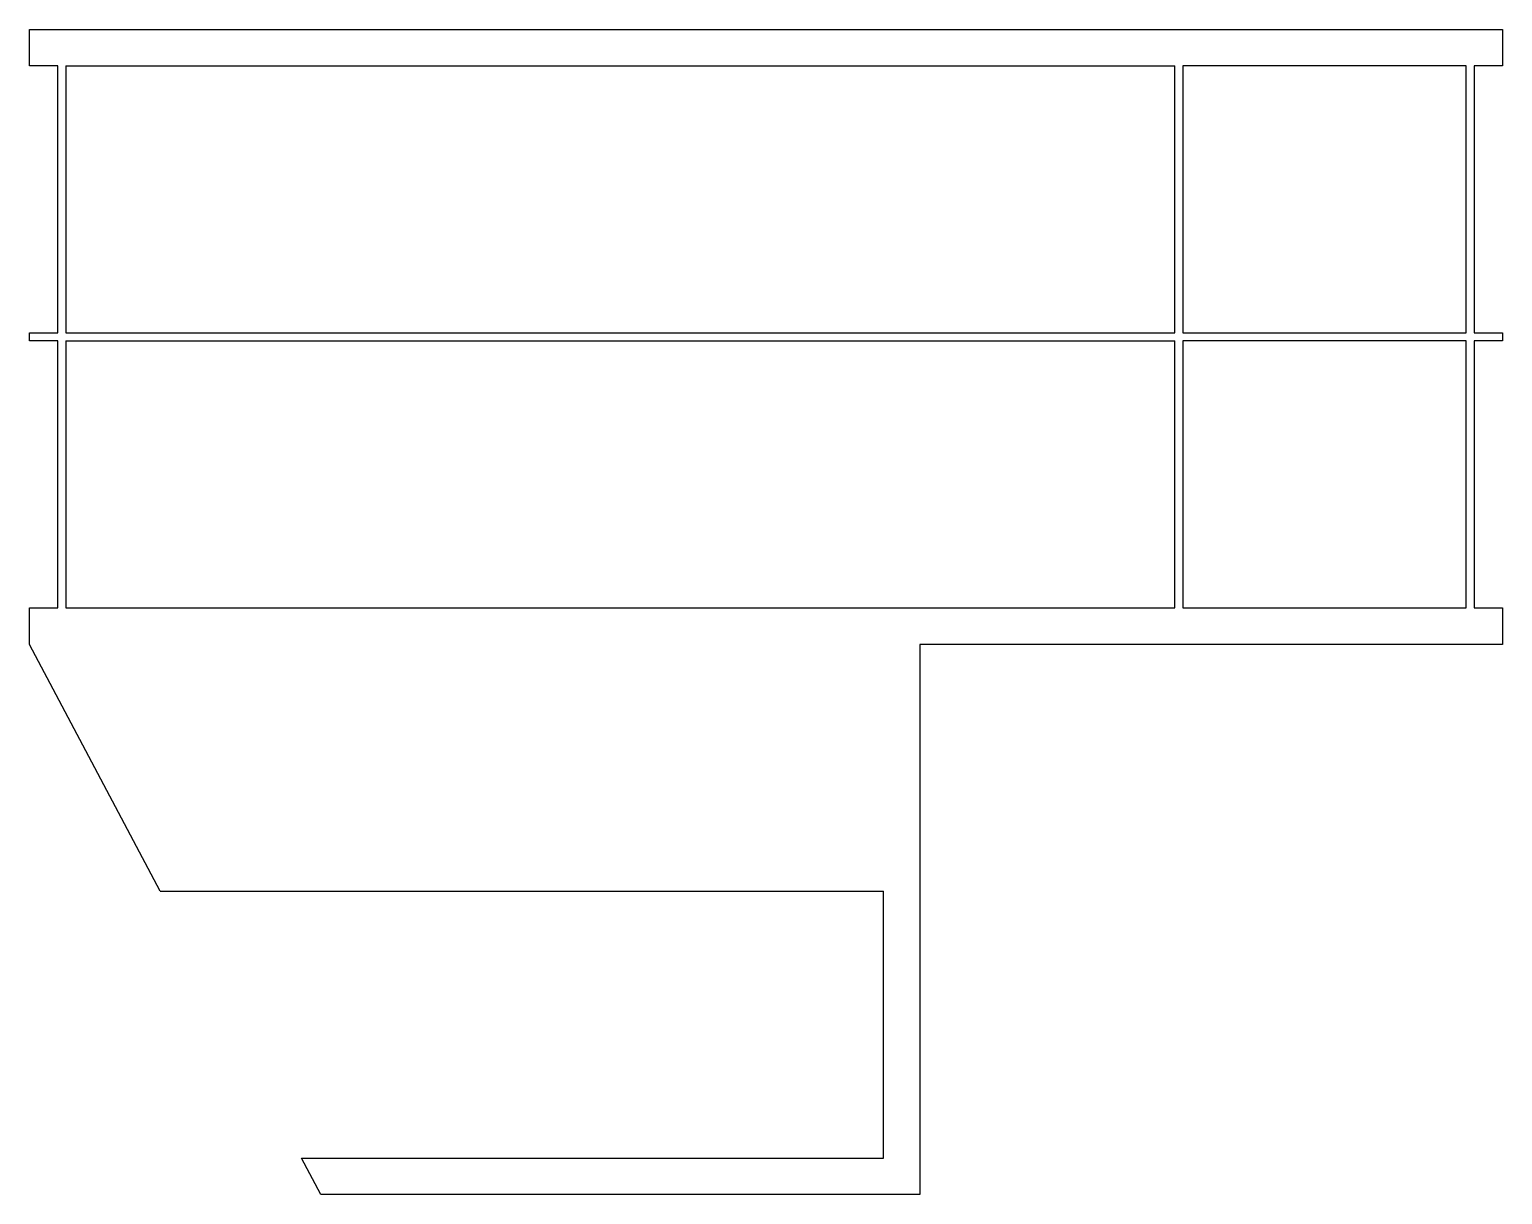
# Model space of a CAD drawing. Header units: millimetres. Extents: x 143 to 234, y -144.5 to -72.5.
import ezdxf

# ---------------------------------------------------------------- set-up
doc = ezdxf.new("R2010")
doc.units = ezdxf.units.MM

msp = doc.modelspace()

# ---------------------------------------------------------------- linework, layer by layer
for p, q in [((143, -74.75), (143, -72.5)), ((143, -72.5), (234, -72.5)), ((234, -72.5), (234, -74.75)), ((144.75, -74.75), (143, -74.75)), ((144.75, -91.25), (144.75, -74.75)), ((145.25, -74.75), (213.75, -74.75)), ((145.25, -74.75), (145.25, -91.25)), ((213.75, -91.25), (213.75, -74.75)), ((231.75, -74.75), (214.25, -74.75)), ((214.25, -74.75), (214.25, -91.25)), ((231.75, -91.25), (231.75, -74.75)), ((234, -74.75), (232.25, -74.75)), ((232.25, -74.75), (232.25, -91.25)), ((143, -91.75), (143, -91.25)), ((143, -91.25), (144.75, -91.25)), ((144.75, -91.75), (143, -91.75)), ((144.75, -108.25), (144.75, -91.75)), ((145.25, -91.25), (213.75, -91.25)), ((145.25, -91.75), (213.75, -91.75)), ((145.25, -91.75), (145.25, -108.25)), ((213.75, -108.25), (213.75, -91.75)), ((214.25, -91.25), (231.75, -91.25)), ((231.75, -91.75), (214.25, -91.75)), ((214.25, -91.75), (214.25, -108.25)), ((231.75, -108.25), (231.75, -91.75)), ((232.25, -91.25), (234, -91.25)), ((234, -91.75), (232.25, -91.75)), ((232.25, -91.75), (232.25, -108.25)), ((234, -91.25), (234, -91.75)), ((143, -110.5), (143, -108.25)), ((143, -108.25), (144.75, -108.25)), ((145.25, -108.25), (213.75, -108.25)), ((214.25, -108.25), (231.75, -108.25)), ((232.25, -108.25), (234, -108.25)), ((234, -108.25), (234, -110.5)), ((151.074, -125.75), (143, -110.5)), ((234, -110.5), (198, -110.5)), ((198, -110.5), (198, -144.5)), ((151.074, -125.75), (195.75, -125.75)), ((195.75, -142.25), (195.75, -125.75)), ((161, -144.5), (159.809, -142.25)), ((159.809, -142.25), (195.75, -142.25)), ((198, -144.5), (161, -144.5))]:
    msp.add_line(p, q)

doc.saveas('drawing.dxf')
